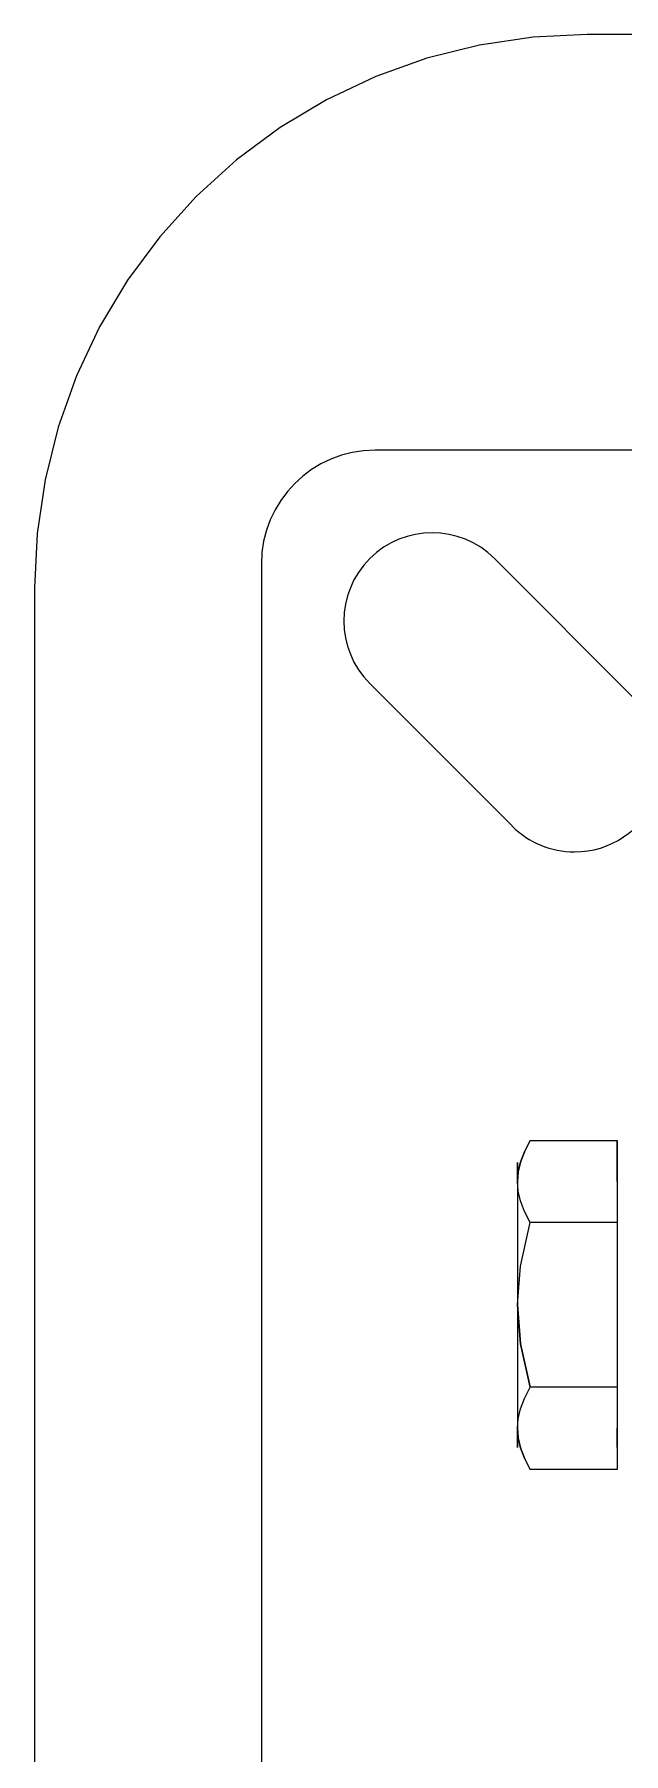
# Model space of a CAD drawing. Header units: millimetres. Extents: x 10366 to 13995, y 24552 to 29685.
# Drawn here: x 12611.8 to 12633.1, y 27311 to 27373.2 of the extents above; entities that cross this region are included whole.
import ezdxf

# ---------------------------------------------------------------- set-up
doc = ezdxf.new("R2010")
doc.units = ezdxf.units.MM
doc.header["$LTSCALE"] = 3
doc.layers.add('DomyÅ›lny', color=7, linetype='Continuous')

msp = doc.modelspace()

# ---------------------------------------------------------------- linework, layer by layer
at = {"layer": 'DomyÅ›lny'}
for p, q in [((12848.66, 27373.174), (12631.782, 27373.174)), ((12677.663, 27358.148), (12624.111, 27358.148)), ((12619.992, 27354.028), (12619.992, 27300.476)), ((12628.428, 27354.226), (12633.578, 27349.077)), ((12611.782, 27353.174), (12611.782, 27136.296)), ((12629.063, 27344.562), (12623.913, 27349.711)), ((12629.72, 27333.198), (12632.865, 27333.198)), ((12632.865, 27331.712), (12632.865, 27333.198)), ((12632.865, 27333.198), (12632.865, 27331.712)), ((12632.865, 27331.712), (12632.865, 27330.225)), ((12632.865, 27330.225), (12629.72, 27330.225)), ((12632.865, 27330.225), (12632.865, 27327.252)), ((12632.865, 27327.252), (12632.865, 27324.279)), ((12632.865, 27324.279), (12629.72, 27324.279)), ((12632.865, 27324.279), (12632.865, 27322.793)), ((12632.865, 27322.793), (12632.865, 27321.306)), ((12632.865, 27322.793), (12632.865, 27321.306)), ((12632.865, 27321.306), (12629.72, 27321.306))]:
    msp.add_line(p, q, dxfattribs=at)
for points in [[(12631.782, 27373.174, 0), (12629.822, 27373.078, 0), (12627.88, 27372.79, 0), (12625.976, 27372.313, 0), (12624.128, 27371.652, 0), (12622.354, 27370.813, 0), (12620.671, 27369.804, 0), (12619.094, 27368.634, 0), (12617.64, 27367.317, 0), (12616.322, 27365.862, 0), (12615.153, 27364.286, 0), (12614.144, 27362.603, 0), (12613.305, 27360.829, 0), (12612.644, 27358.981, 0), (12612.167, 27357.078, 0), (12611.879, 27355.135, 0), (12611.782, 27353.174, 0)], [(12629.72, 27333.198, 0), (12629.511, 27332.79, 0), (12629.369, 27332.414, 0), (12629.287, 27332.058, 0), (12629.26, 27331.712, 0)], [(12629.26, 27331.712, 0), (12629.287, 27332.058, 0), (12629.369, 27332.414, 0), (12629.511, 27332.79, 0), (12629.72, 27333.198, 0)], [(12629.72, 27330.225, 0), (12629.511, 27330.633, 0), (12629.369, 27331.009, 0), (12629.287, 27331.365, 0), (12629.26, 27331.712, 0)], [(12629.26, 27331.712, 0), (12629.26, 27327.252, 0)], [(12632.865, 27331.712, 0), (12632.865, 27327.252, 0)], [(12629.26, 27327.252, 0), (12629.369, 27328.657, 0), (12629.72, 27330.225, 0)], [(12629.26, 27327.252, 0), (12629.369, 27325.847, 0), (12629.72, 27324.279, 0)], [(12629.72, 27324.279, 0), (12629.369, 27325.847, 0), (12629.26, 27327.252, 0)], [(12629.26, 27327.252, 0), (12629.26, 27322.793, 0)], [(12632.865, 27327.252, 0), (12632.865, 27322.793, 0)], [(12629.26, 27322.793, 0), (12629.287, 27323.139, 0), (12629.369, 27323.495, 0), (12629.511, 27323.871, 0), (12629.72, 27324.279, 0)], [(12629.72, 27321.306, 0), (12629.511, 27321.715, 0), (12629.369, 27322.09, 0), (12629.287, 27322.446, 0), (12629.26, 27322.793, 0)], [(12629.26, 27322.793, 0), (12629.287, 27322.446, 0), (12629.369, 27322.09, 0), (12629.511, 27321.715, 0), (12629.72, 27321.306, 0)], [(12632.865, 27322.103, 0), (12632.865, 27322.103, 0), (12632.865, 27322.103, 0), (12632.865, 27322.103, 0), (12632.865, 27322.103, 0), (12632.865, 27322.103, 0), (12632.865, 27322.103, 0), (12632.865, 27322.103, 0), (12632.865, 27322.103, 0), (12632.865, 27322.103, 0), (12632.865, 27322.103, 0), (12632.865, 27322.103, 0), (12632.865, 27322.104, 0), (12632.865, 27322.114, 0), (12632.865, 27322.163, 0), (12632.865, 27322.375, 0), (12632.865, 27322.793, 0)]]:
    msp.add_polyline3d(points, dxfattribs=at)
for points in [[(12629.26, 27331.712, 0), (12629.26, 27332.401, 0)], [(12632.865, 27331.712, 0), (12632.865, 27332.401, 0)], [(12629.26, 27322.793, 0), (12629.26, 27322.103, 0)], [(12632.865, 27322.793, 0), (12632.865, 27322.103, 0)]]:
    msp.add_polyline3d(points, close=True, dxfattribs=at)
for centre, radius, start, end in [((12624.111, 27354.028), 4.119, 90, 180), ((12626.171, 27351.969), 3.193, 45, 225), ((12631.32, 27346.819), 3.193, 270, 45), ((12631.32, 27346.819), 3.193, 225, 270)]:
    msp.add_arc(centre, radius, start, end, dxfattribs=at)

doc.saveas('drawing.dxf')
